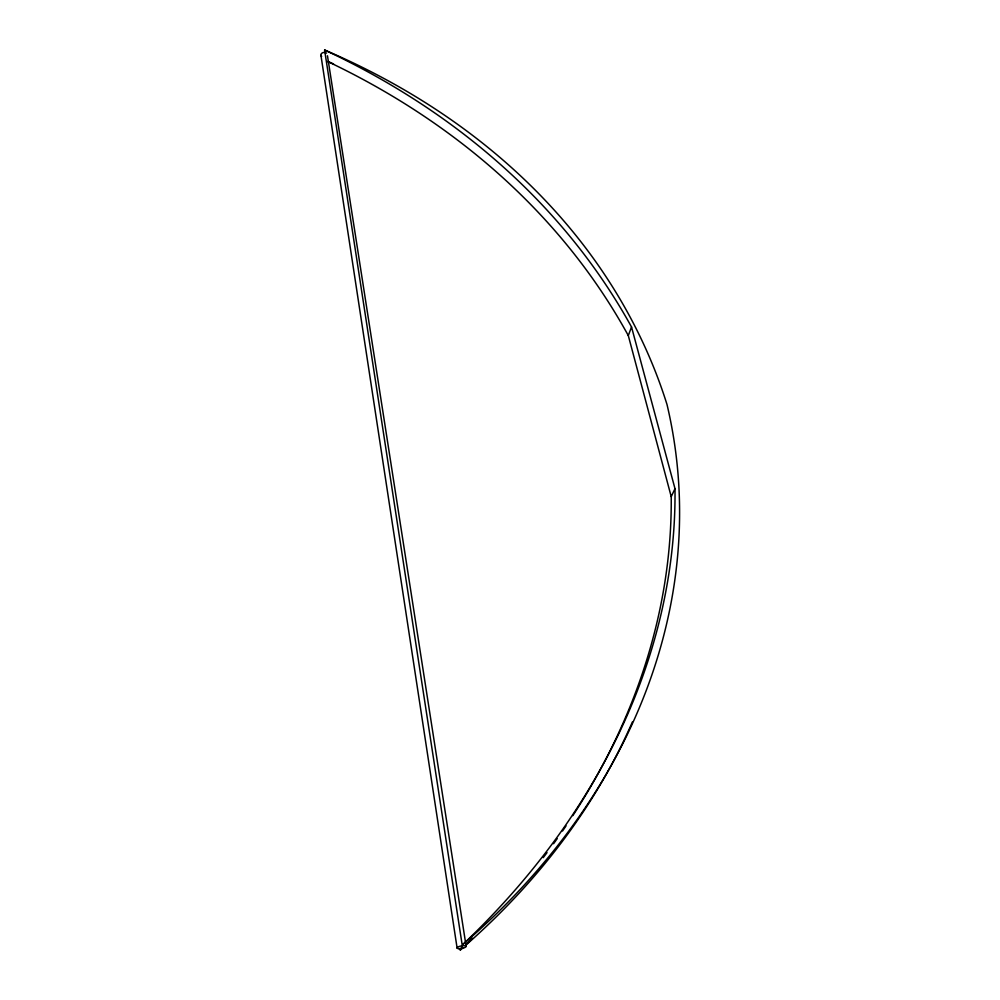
<?xml version="1.0" encoding="UTF-8"?>
<svg xmlns="http://www.w3.org/2000/svg" width="1000" height="1000" viewBox="0 0 1000 1000"><rect width="100%" height="100%" fill="white"/><g stroke="black" fill="none" stroke-linecap="round" stroke-linejoin="round"><path stroke-width="1.5" d="M462.625 947.95A740.2 588.1 -9.2 0 1 460.262 950L462.987 944.338A836.137 645.8 -10.8 0 0 675 488.688L631.538 327A880.713 702.125 -15.2 0 0 324.6 50L462.3 945.763M572.825 815.65A828.913 642.375 -11 0 0 671.225 496.662L628.3 335.575L631.538 327M671.225 496.662L675 488.688M327.475 55.775L466.125 946.275M320.95 55.388L457.113 948.1M462.987 944.338A746.5 591.188 -9 0 0 667 404.5A760.075 610.037 -10.5 0 0 324.6 50M327.725 61.55A872.763 697.775 -15.5 0 1 628.3 335.575M321.662 56.475A3.2 2.387 -6 0 1 322.013 53.087A3.2 2.387 -6 0 1 326.525 53.15M327.863 61.438A753.562 606.663 -10.8 0 1 333.537 63.938M632.388 721.95A740.2 588.1 -9.2 0 1 466.15 944.875M566.038 825.875A828.913 642.375 -11 0 1 562.55 830.987M557.2 838.637A828.913 642.375 -11 0 1 553.562 843.725M547.038 852.613A828.913 642.375 -11 0 1 543.225 857.663M472.463 938.162A828.913 642.375 -11 0 1 465.863 944.638M462.512 947.862A828.913 642.375 -11 0 1 460.262 950M458.787 948.688A4.6 1.288 -10.5 0 0 466.1 946.612A4.6 1.288 -10.5 0 0 459.975 946.237A4.6 1.288 -10.5 0 0 458.787 948.688"/></g></svg>
